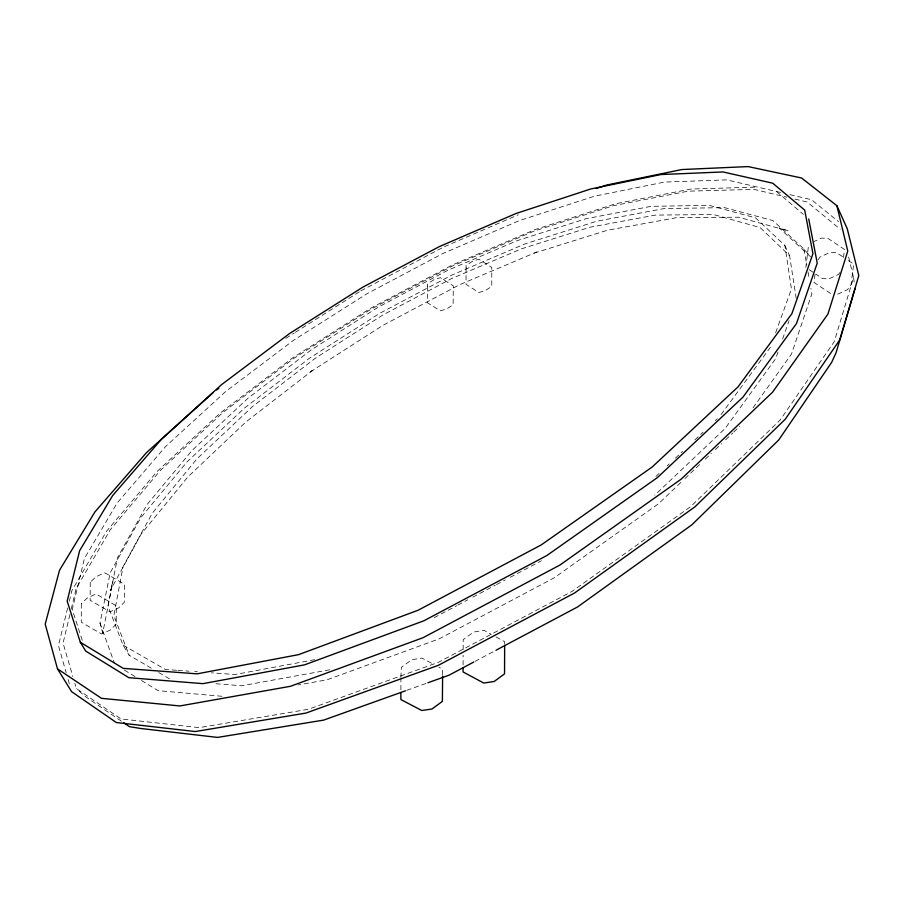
<?xml version="1.0" encoding="UTF-8"?>
<svg xmlns="http://www.w3.org/2000/svg" width="904" height="904" viewBox="0 0 904 904"><rect width="100%" height="100%" fill="white"/><g stroke="black" fill="none" stroke-linecap="round" stroke-linejoin="round"><path stroke-width="0.68" stroke-dasharray="4.52 3.39" d="M400.89 689.876L400.901 678.791M400.901 677.401L401.342 667.265L411.795 659.728L421.908 658.067L434.101 664.598M442.621 674.666L442.644 669.175L438.982 667.22M463.085 664.96L463.119 655.197M463.142 649.614L463.221 639.591L473.606 632.065L484.002 630.303L491.245 634.292M805.826 267.471L808.289 247.244M815.035 274.206L814.018 282.477L831.217 293.89M843.477 257.561L844.505 249.481L827.657 238.204L821.408 238.125L814.176 241.504M810.685 256.894L779.191 227.944L788.344 230.848L738.568 217.209L676.734 217.649L607.228 230.294L533.541 253.312L536.773 252.001L459.424 284.794L382.878 325.372L309.496 372.459L312.4 370.55L246.046 421.829L187.761 477.018L141.069 534.207L110.152 590.741L112.819 581.894L102.74 633.026L100.005 623.105L110.22 572.684L140.775 517.743L186.925 461.989L244.408 408.133L309.586 358.131L379.533 313.428L451.921 275.053L524.919 243.956L596.606 221.254L664.361 208.53L724.624 207.649L772.931 220.576L803.95 248.984L809.837 255.911M69.936 614.494L63.065 643.139L72.885 676.565M71.246 609.036L76.162 588.572L110.299 529.755L160.55 470.261L222.825 412.529L293.924 358.323L371.239 309.044L452.226 266.115L534.038 231.13L613.635 205.649L688.046 191.185L753.947 189.354L786.706 197.151M67.642 608.019L58.444 645.637L66.184 672.712M69.292 601.296L71.913 590.549L106.525 531.247L157.285 471.278L220.158 413.071L291.992 358.346L370.211 308.501L452.271 265.008L535.157 229.548L615.737 203.728L690.984 189.038L757.597 187.083M848.641 257.052L853.545 277.607L834.302 341.542L780.163 419.987L690.69 506.59L572.13 591.352L438.395 662.327L308.377 709.29L199.219 727.641L121.023 718.951L76.422 688.611L74.851 683.254M778.028 352.04L775.734 358.583L725.11 428.519L654.801 495.109M782.627 338.966L789.068 320.649M775.666 332.695L791.441 288.952L784.875 245.481L755.597 217.864L709.256 205.366L651.185 206.327L585.984 218.723L517.291 240.611L447.616 270.386L378.437 307.055L311.168 349.961L248.012 398.223L192.089 450.407L147.16 504.432L117.565 557.519L108.017 605.94L122.978 645.015L129.136 655.197L152.855 669.096M839.918 272.522L838.562 274.398L828.878 278.895L822.629 278.635L815.916 274.172M752.998 407.885L791.52 353.984L811.894 293.743L810.933 288.32M721.076 414.541L770.411 347.283M817.973 259.889L820.097 257.018L829.985 252.419L836.426 252.555L844.483 257.945M680.814 482.487L658.417 503.833L554.242 577.792L439.22 638.834L327.022 679.808L297.992 684.972M684.893 478.611L701.188 463.085M705.256 459.209L711.369 453.39M715.437 449.514L721.55 443.683M725.618 439.807L732.749 433.016M733.765 432.044L739.879 426.225M655.965 476.397L659.027 473.504M667.22 465.82L669.265 463.899M675.412 458.125L682.576 451.39M694.86 439.852L703.052 432.168M715.335 420.631L717.38 418.699M285.822 338.356L294.15 333.079M295.348 332.322L359.645 291.63M434.18 617.658L456.622 605.759M457.865 605.092L467.843 599.804M472.826 597.16L495.268 585.25M496.511 584.583L505.246 579.95M510.229 577.306L541.394 560.762M474.973 661.412L494.748 650.914M360.832 290.873L443.118 247.267M837.658 294.218L847.59 289.63L851.014 284.749L853.681 264.092L845.624 258.713M444.418 246.702L518.342 214.802M406.8 690.317L426.586 683.232M314.761 659.671L235.029 674.52L211.355 672.802M329.689 669.807L241.662 685.774L215.129 683.661M176.54 670.282L165.398 669.468L122.978 645.015M177.93 670.384L189.072 671.186M194.642 671.593L197.422 671.796M221.943 696.283L158.121 690.667L141.284 680.407M780.48 192.45L726.726 179.873L664.496 182.077L594.244 196.247L519.416 220.587L442.791 253.561L366.753 293.868L293.529 340.299L225.537 391.658L165.59 446.531L117.136 503.031L84.388 558.548L72.241 609.477L82.241 640.337M789.904 194.654L811.453 199.705L838.584 221.729M794.887 199.106L807.17 202.021L840.302 229.266M496.07 636.947L504.522 641.603L504.601 644.213M158.788 672.565L169.466 678.814M124.447 670.135L135.272 676.734M809.193 269.697L814.786 273.426M121.373 721.166L84.603 696.046L76.422 688.611M776.581 191.558L803.362 214.372M796.209 298.354L789.576 255.685L760.083 227.537L713.572 214.553L655.389 215.095L590.131 227.186L521.438 248.849L451.797 278.477L382.708 315.101L315.575 358.052L252.623 406.45L196.936 458.859L152.301 513.201L123.046 566.695L113.847 615.601L129.136 655.197M784.875 245.481L789.576 255.685M100.005 623.105L114.356 662.937M68.116 679.48L69.664 684.893M803.95 248.984L806.831 265.256M808.04 272.036L809.238 278.816M853.545 277.607L854.336 283.008M81.326 603.748L81.27 622.099L87.021 625.523L101.598 634.02L110.39 629.975L116.175 624.189L116.333 605.849L98.886 595.578L95.96 593.996L87.202 598.064L81.326 603.748M427.445 286.116L427.4 302.738L440.327 310.829L446.678 308.976L453.141 304.727L453.277 285.845L440.429 277.686L434.089 279.607L427.615 283.811L427.445 286.116M90.23 582.266L90.14 600.279L110.039 611.872L118.639 607.895L124.255 602.324L124.447 584.323L107.406 574.255L104.502 572.797L95.948 576.786L90.23 582.266M466.091 267.629L466.023 284.319L478.86 292.5L485.335 290.591L491.765 286.365L491.787 267.471L479.018 259.222L472.566 261.2L466.125 265.392L466.091 267.629"/><path stroke-width="1.36" d="M400.879 692.645L400.879 699.572L421.784 710.499L431.942 709.03L442.372 701.38L442.621 676.045M463.074 667.751L463.051 671.932L483.742 683.051L494.194 681.48L504.545 673.842L504.647 645.512M855.139 288.41L836.121 352.616L831.669 362.346L778.728 439.977L691.899 524.795L577.566 606.957L495.98 650.259M213.276 392.494L146.459 452.667L94.965 511.879L59.54 570.198L45.2 624.133L57.483 668.847L71.597 691.662L116.333 722.533L195.275 731.539L305.993 713.064L438.293 665.344L574.424 593.092L694.814 506.941L785.282 419.196L839.726 339.96L858.8 275.573L847.263 228.768L836.901 205.728L801.622 178.009L748.15 166.585L681.797 169.545L606.686 185.049L596.12 188.507M216.61 389.986L218.836 388.313M473.73 662.067L449.005 675.198L427.908 682.757M405.478 690.792L323.688 720.104L217.559 737.415L140.515 728.454L129.419 726.658L123.678 722.737M80.332 642.269L123.215 668.372L197.14 673.842L298.591 654.643L418.089 610.256L541.213 544.931L652.134 467.052L738.014 386.889L791.893 313.677L812.945 253.719L804.696 210.09L772.75 183.207L723.053 171.952L660.914 174.54L590.707 188.992L515.89 213.547L439.231 246.656L363.103 286.997L289.755 333.395L221.582 384.629L161.409 439.299L112.684 495.516L79.642 550.672L67.167 601.16L80.332 642.269L85.71 651.072L128.865 677.684L202.971 683.65L304.49 664.869L423.897 620.788L546.796 555.564L657.4 477.606L742.93 397.172L796.481 323.542L817.227 263.098L808.73 218.937M57.483 668.847L101.463 698.317L179.896 705.956L290.455 686.294L423.015 637.727L559.791 565.136L681.085 479.222L772.524 392.246L827.883 314.151L847.771 251.12L836.901 205.728"/></g></svg>
